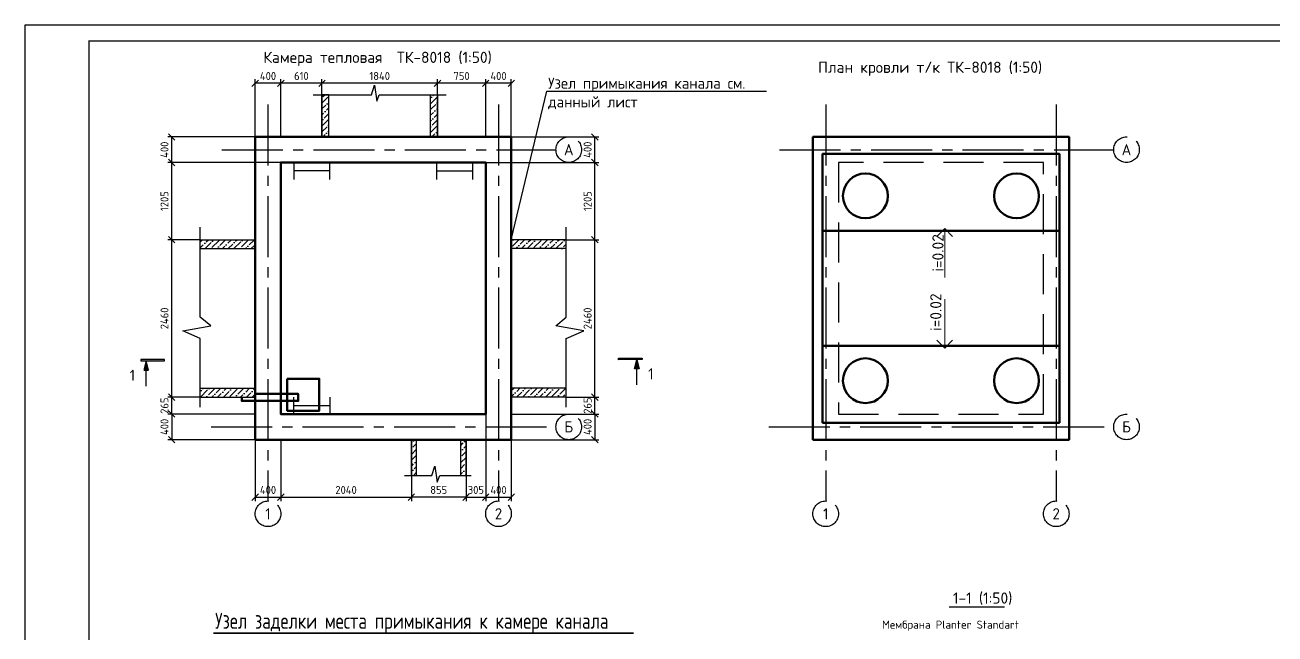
# Model space of a CAD drawing. Header units: millimetres. Extents: x 1601 to 15402, y -324 to 12625.
# Drawn here: x 7191.1 to 7581.5, y 3055.3 to 3245.6 of the extents above; entities that cross this region are included whole.
import ezdxf
from ezdxf import colors
from ezdxf.entities.mleader import LeaderData, LeaderLine
from ezdxf.math import Vec2, Vec3

# ---------------------------------------------------------------- set-up
doc = ezdxf.new("R2010")
doc.units = ezdxf.units.MM
doc.linetypes.add('HIDDEN', pattern=[0.375, 0.25, -0.125])
doc.linetypes.add('осевая2', pattern=[28.575, 19.05, -3.175, 3.175, -3.175])
for name, color, linetype, lineweight in [('Заголовки', 3, 'Continuous', 35), ('Осевая', 2, 'осевая2', 30), ('Основной', 1, 'Continuous', 60), ('Размер 3.5', 250, 'Continuous', 35), ('Размеры на чертеже', 250, 'Continuous', 25), ('Тонкие', 5, 'Continuous', 30)]:
    doc.layers.add(name, color=color, linetype=linetype, lineweight=lineweight)
doc.layers.add('Штриховка', color=7, linetype='Continuous')
doc.styles.add('-ISOCPEUR-', font='isocpeur.TTF')
doc.styles.add('GOST', font='GOST Common.ttf')
doc.styles.get("Standard").update_dxf_attribs({"font": 'GOST Common.ttf'})
doc.dimstyles.new('М 1 к 50', dxfattribs={"dimtxt": 2.5, "dimasz": 2, "dimexe": 1.25, "dimexo": 0, "dimgap": 1, "dimtad": 1, "dimdec": 0, "dimlfac": 50, "dimzin": 0, "dimdsep": 46, "dimtxsty": 'GOST', "dimblk": 'OBLIQUE', "dimcen": 0, "dimclrd": 256, "dimclre": 256, "dimclrt": 256, "dimazin": 2, "dimtfac": 1, "dimtdec": 0, "dimtmove": 0, "dimatfit": 3, "dimldrblk": 'NONE', "dimfxl": 1.25, "dimtolj": 1, "dimtzin": 0, "dimlwd": -1, "dimlwe": -1, "dimarcsym": 2})
pattern_1 = [(45, (366.9975, -175.3962), (0.6735192, 2.46957043), [3.175, -0.635, 0, -0.635])]

# ---------------------------------------------------------------- blocks, each defined once
blk = doc.blocks.new('направление')
at = {"layer": 'Размеры на чертеже'}
h = blk.add_hatch(color=256, dxfattribs=at)
h.dxf.hatch_style = 1
h.paths.add_polyline_path([(0, 0), (-3.75, 1.04), (-3.75, -1.03)])
blk.add_line((-10.5, 0), (-2.5, 0), dxfattribs=at)
blk.add_lwpolyline([(0, 0), (-3.75, 1.04), (-3.75, -1.03)], close=True, dxfattribs=at)
blk = doc.blocks.new('*U62')
at = {"layer": 'Штриховка', "true_color": 0x000000}
h = blk.add_hatch(color=18, dxfattribs=at)
h.dxf.hatch_style = 1
h.paths.add_polyline_path([(-4.31, 0.023), (-4.31, 0.002), (-3.978, 0.002), (-3.978, 0.023)])
h = blk.add_hatch(color=18, dxfattribs=at)
h.dxf.hatch_style = 1
h.paths.add_polyline_path([(2.355, 0.023), (2.355, 0.001), (2.686, 0.001), (2.686, 0.023)])
at = {"layer": 'Штриховка', "color": 18, "true_color": 0x000000}
for points in [[(-3.978, 0.002), (-3.978, 0.023), (-4.31, 0.023), (-4.31, 0.002)], [(2.355, 0.001), (2.355, 0.023), (2.686, 0.023), (2.686, 0.001)]]:
    blk.add_lwpolyline(points, close=True, dxfattribs=at)
at = {"layer": 'Размеры на чертеже', "yscale": 0.03333333333333333, "zscale": 0.03333333333333333}
for p, xscale, rotation in [((-4.236, 0), 0.03333333333333333, 89.99999999993935), ((2.612, 0), -0.03333333333333333, 270.0000000000607)]:
    blk.add_blockref('направление', p, dxfattribs=dict(at, xscale=xscale, rotation=rotation))
blk = doc.blocks.new('_Oblique')
at = {"color": 0, "linetype": 'ByBlock', "lineweight": -2}
blk.add_line((-0.5, -0.5), (0.5, 0.5), dxfattribs=at)
blk = doc.blocks.new('*D313')
at = {"transparency": 16777216}
for p, q in [((7262.98, 3124.03), (7235.65, 3124.03)), ((7236.9, 3124.03), (7236.9, 3116.03)), ((7262.98, 3116.03), (7235.65, 3116.03))]:
    blk.add_line(p, q, dxfattribs=at)
at = {"layer": 'Defpoints', "color": 0, "transparency": 16777216}
for p in [(7262.98, 3124.03), (7236.9, 3116.03), (7262.98, 3116.03)]:
    blk.add_point(p, dxfattribs=at)
at = {"transparency": 16777216, "xscale": 2, "yscale": 2, "zscale": 2}
for p, rotation in [((7236.9, 3124.03), 90), ((7236.9, 3116.03), 270)]:
    blk.add_blockref('_Oblique', p, dxfattribs=dict(at, rotation=rotation))
at = {"transparency": 16777216, "insert": (7234.65, 3120.03), "char_height": 2.5, "attachment_point": 5, "rotation": 90, "style": 'GOST'}
blk.add_mtext('\\A1;400', dxfattribs=at)
blk = doc.blocks.new('_None')
blk = doc.blocks.new('*D314')
at = {"transparency": 16777216}
for p, q in [((7245.82, 3129.32), (7235.65, 3129.32)), ((7236.9, 3124.03), (7236.9, 3129.32)), ((7262.98, 3124.03), (7235.65, 3124.03))]:
    blk.add_line(p, q, dxfattribs=at)
at = {"layer": 'Defpoints', "color": 0, "transparency": 16777216}
for p in [(7236.9, 3129.32), (7245.82, 3129.32), (7262.98, 3124.03)]:
    blk.add_point(p, dxfattribs=at)
at = {"transparency": 16777216, "xscale": 2, "yscale": 2, "zscale": 2}
for p, rotation in [((7236.9, 3129.32), 90), ((7236.9, 3124.03), 270)]:
    blk.add_blockref('_Oblique', p, dxfattribs=dict(at, rotation=rotation))
at = {"transparency": 16777216, "insert": (7234.65, 3126.67), "char_height": 2.5, "attachment_point": 5, "rotation": 90, "style": 'GOST'}
blk.add_mtext('\\A1;265', dxfattribs=at)
blk = doc.blocks.new('*D315')
at = {"transparency": 16777216}
for p, q in [((7245.82, 3178.52), (7235.65, 3178.52)), ((7236.9, 3129.32), (7236.9, 3178.52)), ((7245.82, 3129.32), (7235.65, 3129.32))]:
    blk.add_line(p, q, dxfattribs=at)
at = {"layer": 'Defpoints', "color": 0, "transparency": 16777216}
for p in [(7236.9, 3178.52), (7245.82, 3178.52), (7245.82, 3129.32)]:
    blk.add_point(p, dxfattribs=at)
at = {"transparency": 16777216, "xscale": 2, "yscale": 2, "zscale": 2}
for p, rotation in [((7236.9, 3178.52), 90), ((7236.9, 3129.32), 270)]:
    blk.add_blockref('_Oblique', p, dxfattribs=dict(at, rotation=rotation))
at = {"transparency": 16777216, "insert": (7234.65, 3153.92), "char_height": 2.5, "attachment_point": 5, "rotation": 90, "style": 'GOST'}
blk.add_mtext('\\A1;2460', dxfattribs=at)
blk = doc.blocks.new('*D316')
at = {"transparency": 16777216}
for p, q in [((7270.98, 3202.63), (7235.65, 3202.63)), ((7236.9, 3178.52), (7236.9, 3202.63)), ((7245.82, 3178.52), (7235.65, 3178.52))]:
    blk.add_line(p, q, dxfattribs=at)
at = {"layer": 'Defpoints', "color": 0, "transparency": 16777216}
for p in [(7236.9, 3202.63), (7270.98, 3202.63), (7245.82, 3178.52)]:
    blk.add_point(p, dxfattribs=at)
at = {"transparency": 16777216, "xscale": 2, "yscale": 2, "zscale": 2}
for p, rotation in [((7236.9, 3202.63), 90), ((7236.9, 3178.52), 270)]:
    blk.add_blockref('_Oblique', p, dxfattribs=dict(at, rotation=rotation))
at = {"transparency": 16777216, "insert": (7234.65, 3190.57), "char_height": 2.5, "attachment_point": 5, "rotation": 90, "style": 'GOST'}
blk.add_mtext('\\A1;1205', dxfattribs=at)
blk = doc.blocks.new('*D317')
at = {"transparency": 16777216}
for p, q in [((7262.98, 3210.63), (7235.65, 3210.63)), ((7236.9, 3202.63), (7236.9, 3210.63)), ((7262.98, 3202.63), (7235.65, 3202.63))]:
    blk.add_line(p, q, dxfattribs=at)
at = {"layer": 'Defpoints', "color": 0, "transparency": 16777216}
for p in [(7236.9, 3210.63), (7262.98, 3210.63), (7262.98, 3202.63)]:
    blk.add_point(p, dxfattribs=at)
at = {"transparency": 16777216, "xscale": 2, "yscale": 2, "zscale": 2}
for p, rotation in [((7236.9, 3210.63), 90), ((7236.9, 3202.63), 270)]:
    blk.add_blockref('_Oblique', p, dxfattribs=dict(at, rotation=rotation))
at = {"transparency": 16777216, "insert": (7234.65, 3206.63), "char_height": 2.5, "attachment_point": 5, "rotation": 90, "style": 'GOST'}
blk.add_mtext('\\A1;400', dxfattribs=at)
blk = doc.blocks.new('*D318')
at = {"transparency": 16777216}
for p, q in [((7342.98, 3124.03), (7370.31, 3124.03)), ((7369.06, 3124.03), (7369.06, 3116.03)), ((7342.98, 3116.03), (7370.31, 3116.03))]:
    blk.add_line(p, q, dxfattribs=at)
at = {"layer": 'Defpoints', "color": 0, "transparency": 16777216}
for p in [(7342.98, 3124.03), (7342.98, 3116.03), (7369.06, 3116.03)]:
    blk.add_point(p, dxfattribs=at)
at = {"transparency": 16777216, "xscale": 2, "yscale": 2, "zscale": 2}
for p, rotation in [((7369.06, 3124.03), 90), ((7369.06, 3116.03), 270)]:
    blk.add_blockref('_Oblique', p, dxfattribs=dict(at, rotation=rotation))
at = {"transparency": 16777216, "insert": (7366.81, 3120.03), "char_height": 2.5, "attachment_point": 5, "rotation": 90, "style": 'GOST'}
blk.add_mtext('\\A1;400', dxfattribs=at)
blk = doc.blocks.new('*D319')
at = {"transparency": 16777216}
for p, q in [((7360.14, 3129.32), (7370.31, 3129.32)), ((7369.06, 3124.03), (7369.06, 3129.32)), ((7342.98, 3124.03), (7370.31, 3124.03))]:
    blk.add_line(p, q, dxfattribs=at)
at = {"layer": 'Defpoints', "color": 0, "transparency": 16777216}
for p in [(7360.14, 3129.32), (7369.06, 3129.32), (7342.98, 3124.03)]:
    blk.add_point(p, dxfattribs=at)
at = {"transparency": 16777216, "xscale": 2, "yscale": 2, "zscale": 2}
for p, rotation in [((7369.06, 3129.32), 90), ((7369.06, 3124.03), 270)]:
    blk.add_blockref('_Oblique', p, dxfattribs=dict(at, rotation=rotation))
at = {"transparency": 16777216, "insert": (7366.81, 3126.67), "char_height": 2.5, "attachment_point": 5, "rotation": 90, "style": 'GOST'}
blk.add_mtext('\\A1;265', dxfattribs=at)
blk = doc.blocks.new('*D320')
at = {"transparency": 16777216}
for p, q in [((7360.14, 3178.52), (7370.31, 3178.52)), ((7369.06, 3129.32), (7369.06, 3178.52)), ((7360.14, 3129.32), (7370.31, 3129.32))]:
    blk.add_line(p, q, dxfattribs=at)
at = {"layer": 'Defpoints', "color": 0, "transparency": 16777216}
for p in [(7360.14, 3178.52), (7369.06, 3178.52), (7360.14, 3129.32)]:
    blk.add_point(p, dxfattribs=at)
at = {"transparency": 16777216, "xscale": 2, "yscale": 2, "zscale": 2}
for p, rotation in [((7369.06, 3178.52), 90), ((7369.06, 3129.32), 270)]:
    blk.add_blockref('_Oblique', p, dxfattribs=dict(at, rotation=rotation))
at = {"transparency": 16777216, "insert": (7366.81, 3153.92), "char_height": 2.5, "attachment_point": 5, "rotation": 90, "style": 'GOST'}
blk.add_mtext('\\A1;2460', dxfattribs=at)
blk = doc.blocks.new('*D321')
at = {"transparency": 16777216}
for p, q in [((7334.98, 3202.63), (7370.31, 3202.63)), ((7369.06, 3178.52), (7369.06, 3202.63)), ((7360.14, 3178.52), (7370.31, 3178.52))]:
    blk.add_line(p, q, dxfattribs=at)
at = {"layer": 'Defpoints', "color": 0, "transparency": 16777216}
for p in [(7334.98, 3202.63), (7369.06, 3202.63), (7360.14, 3178.52)]:
    blk.add_point(p, dxfattribs=at)
at = {"transparency": 16777216, "xscale": 2, "yscale": 2, "zscale": 2}
for p, rotation in [((7369.06, 3202.63), 90), ((7369.06, 3178.52), 270)]:
    blk.add_blockref('_Oblique', p, dxfattribs=dict(at, rotation=rotation))
at = {"transparency": 16777216, "insert": (7366.81, 3190.57), "char_height": 2.5, "attachment_point": 5, "rotation": 90, "style": 'GOST'}
blk.add_mtext('\\A1;1205', dxfattribs=at)
blk = doc.blocks.new('*D322')
at = {"transparency": 16777216}
for p, q in [((7342.98, 3210.63), (7370.31, 3210.63)), ((7369.06, 3202.63), (7369.06, 3210.63)), ((7342.98, 3202.63), (7370.31, 3202.63))]:
    blk.add_line(p, q, dxfattribs=at)
at = {"layer": 'Defpoints', "color": 0, "transparency": 16777216}
for p in [(7342.98, 3210.63), (7369.06, 3210.63), (7342.98, 3202.63)]:
    blk.add_point(p, dxfattribs=at)
at = {"transparency": 16777216, "xscale": 2, "yscale": 2, "zscale": 2}
for p, rotation in [((7369.06, 3210.63), 90), ((7369.06, 3202.63), 270)]:
    blk.add_blockref('_Oblique', p, dxfattribs=dict(at, rotation=rotation))
at = {"transparency": 16777216, "insert": (7366.81, 3206.63), "char_height": 2.5, "attachment_point": 5, "rotation": 90, "style": 'GOST'}
blk.add_mtext('\\A1;400', dxfattribs=at)
blk = doc.blocks.new('*D323')
at = {"transparency": 16777216}
for p, q in [((7262.98, 3116.03), (7262.98, 3096.83)), ((7270.98, 3116.03), (7270.98, 3096.83)), ((7262.98, 3098.08), (7270.98, 3098.08))]:
    blk.add_line(p, q, dxfattribs=at)
at = {"layer": 'Defpoints', "color": 0, "transparency": 16777216}
for p in [(7262.98, 3116.03), (7270.98, 3116.03), (7270.98, 3098.08)]:
    blk.add_point(p, dxfattribs=at)
at = {"transparency": 16777216, "xscale": 2, "yscale": 2, "zscale": 2, "rotation": 180}
blk.add_blockref('_Oblique', (7262.98, 3098.08), dxfattribs=at)
at = {"transparency": 16777216, "xscale": 2, "yscale": 2, "zscale": 2}
blk.add_blockref('_Oblique', (7270.98, 3098.08), dxfattribs=at)
at = {"transparency": 16777216, "insert": (7266.98, 3100.33), "char_height": 2.5, "attachment_point": 5, "style": 'GOST'}
blk.add_mtext('\\A1;400', dxfattribs=at)
blk = doc.blocks.new('*D324')
at = {"transparency": 16777216}
for p, q in [((7270.98, 3116.03), (7270.98, 3096.83)), ((7311.75, 3116.03), (7311.75, 3096.83)), ((7270.98, 3098.08), (7311.75, 3098.08))]:
    blk.add_line(p, q, dxfattribs=at)
at = {"layer": 'Defpoints', "color": 0, "transparency": 16777216}
for p in [(7270.98, 3116.03), (7311.75, 3116.03), (7311.75, 3098.08)]:
    blk.add_point(p, dxfattribs=at)
at = {"transparency": 16777216, "xscale": 2, "yscale": 2, "zscale": 2, "rotation": 180}
blk.add_blockref('_Oblique', (7270.98, 3098.08), dxfattribs=at)
at = {"transparency": 16777216, "xscale": 2, "yscale": 2, "zscale": 2}
blk.add_blockref('_Oblique', (7311.75, 3098.08), dxfattribs=at)
at = {"transparency": 16777216, "insert": (7291.36, 3100.33), "char_height": 2.5, "attachment_point": 5, "style": 'GOST'}
blk.add_mtext('\\A1;2040', dxfattribs=at)
blk = doc.blocks.new('*D325')
at = {"transparency": 16777216}
for p, q in [((7311.75, 3104.83), (7311.75, 3096.83)), ((7328.85, 3104.83), (7328.85, 3096.83)), ((7328.85, 3098.08), (7311.75, 3098.08))]:
    blk.add_line(p, q, dxfattribs=at)
at = {"layer": 'Defpoints', "color": 0, "transparency": 16777216}
for p in [(7311.75, 3104.83), (7328.85, 3104.83), (7311.75, 3098.08)]:
    blk.add_point(p, dxfattribs=at)
at = {"transparency": 16777216, "xscale": 2, "yscale": 2, "zscale": 2, "rotation": 180}
blk.add_blockref('_Oblique', (7311.75, 3098.08), dxfattribs=at)
at = {"transparency": 16777216, "xscale": 2, "yscale": 2, "zscale": 2}
blk.add_blockref('_Oblique', (7328.85, 3098.08), dxfattribs=at)
at = {"transparency": 16777216, "insert": (7320.3, 3100.33), "char_height": 2.5, "attachment_point": 5, "style": 'GOST'}
blk.add_mtext('\\A1;855', dxfattribs=at)
blk = doc.blocks.new('*D326')
at = {"transparency": 16777216}
for p, q in [((7334.98, 3124.03), (7334.98, 3096.83)), ((7328.85, 3116.03), (7328.85, 3096.83)), ((7328.85, 3098.08), (7334.98, 3098.08))]:
    blk.add_line(p, q, dxfattribs=at)
at = {"layer": 'Defpoints', "color": 0, "transparency": 16777216}
for p in [(7334.98, 3124.03), (7328.85, 3116.03), (7334.98, 3098.08)]:
    blk.add_point(p, dxfattribs=at)
at = {"transparency": 16777216, "xscale": 2, "yscale": 2, "zscale": 2, "rotation": 180}
blk.add_blockref('_Oblique', (7328.85, 3098.08), dxfattribs=at)
at = {"transparency": 16777216, "xscale": 2, "yscale": 2, "zscale": 2}
blk.add_blockref('_Oblique', (7334.98, 3098.08), dxfattribs=at)
at = {"transparency": 16777216, "insert": (7331.91, 3100.33), "char_height": 2.5, "attachment_point": 5, "style": 'GOST'}
blk.add_mtext('\\A1;305', dxfattribs=at)
blk = doc.blocks.new('*D327')
at = {"transparency": 16777216}
for p, q in [((7334.98, 3116.03), (7334.98, 3096.83)), ((7342.98, 3116.03), (7342.98, 3096.83)), ((7334.98, 3098.08), (7342.98, 3098.08))]:
    blk.add_line(p, q, dxfattribs=at)
at = {"layer": 'Defpoints', "color": 0, "transparency": 16777216}
for p in [(7334.98, 3116.03), (7342.98, 3116.03), (7342.98, 3098.08)]:
    blk.add_point(p, dxfattribs=at)
at = {"transparency": 16777216, "xscale": 2, "yscale": 2, "zscale": 2, "rotation": 180}
blk.add_blockref('_Oblique', (7334.98, 3098.08), dxfattribs=at)
at = {"transparency": 16777216, "xscale": 2, "yscale": 2, "zscale": 2}
blk.add_blockref('_Oblique', (7342.98, 3098.08), dxfattribs=at)
at = {"transparency": 16777216, "insert": (7338.98, 3100.33), "char_height": 2.5, "attachment_point": 5, "style": 'GOST'}
blk.add_mtext('\\A1;400', dxfattribs=at)
blk = doc.blocks.new('*D329')
at = {"transparency": 16777216}
for p, q in [((7334.98, 3210.63), (7334.98, 3228.65)), ((7342.98, 3227.4), (7334.98, 3227.4)), ((7342.98, 3210.63), (7342.98, 3228.65))]:
    blk.add_line(p, q, dxfattribs=at)
at = {"layer": 'Defpoints', "color": 0, "transparency": 16777216}
for p in [(7334.98, 3227.4), (7334.98, 3210.63), (7342.98, 3210.63)]:
    blk.add_point(p, dxfattribs=at)
at = {"transparency": 16777216, "xscale": 2, "yscale": 2, "zscale": 2, "rotation": 180}
blk.add_blockref('_Oblique', (7334.98, 3227.4), dxfattribs=at)
at = {"transparency": 16777216, "xscale": 2, "yscale": 2, "zscale": 2}
blk.add_blockref('_Oblique', (7342.98, 3227.4), dxfattribs=at)
at = {"transparency": 16777216, "insert": (7338.98, 3229.65), "char_height": 2.5, "attachment_point": 5, "style": 'GOST'}
blk.add_mtext('\\A1;400', dxfattribs=at)
blk = doc.blocks.new('*D330')
at = {"transparency": 16777216}
for p, q in [((7319.92, 3210.63), (7319.92, 3228.65)), ((7334.98, 3227.4), (7319.92, 3227.4)), ((7334.98, 3210.63), (7334.98, 3228.65))]:
    blk.add_line(p, q, dxfattribs=at)
at = {"layer": 'Defpoints', "color": 0, "transparency": 16777216}
for p in [(7319.92, 3227.4), (7319.92, 3210.63), (7334.98, 3210.63)]:
    blk.add_point(p, dxfattribs=at)
at = {"transparency": 16777216, "xscale": 2, "yscale": 2, "zscale": 2, "rotation": 180}
blk.add_blockref('_Oblique', (7319.92, 3227.4), dxfattribs=at)
at = {"transparency": 16777216, "xscale": 2, "yscale": 2, "zscale": 2}
blk.add_blockref('_Oblique', (7334.98, 3227.4), dxfattribs=at)
at = {"transparency": 16777216, "insert": (7327.45, 3229.65), "char_height": 2.5, "attachment_point": 5, "style": 'GOST'}
blk.add_mtext('\\A1;750', dxfattribs=at)
blk = doc.blocks.new('*D331')
at = {"transparency": 16777216}
for p, q in [((7283.83, 3210.63), (7283.83, 3228.65)), ((7319.92, 3227.4), (7283.83, 3227.4)), ((7319.92, 3210.63), (7319.92, 3228.65))]:
    blk.add_line(p, q, dxfattribs=at)
at = {"layer": 'Defpoints', "color": 0, "transparency": 16777216}
for p in [(7283.83, 3227.4), (7283.83, 3210.63), (7319.92, 3210.63)]:
    blk.add_point(p, dxfattribs=at)
at = {"transparency": 16777216, "xscale": 2, "yscale": 2, "zscale": 2, "rotation": 180}
blk.add_blockref('_Oblique', (7283.83, 3227.4), dxfattribs=at)
at = {"transparency": 16777216, "xscale": 2, "yscale": 2, "zscale": 2}
blk.add_blockref('_Oblique', (7319.92, 3227.4), dxfattribs=at)
at = {"transparency": 16777216, "insert": (7301.88, 3229.65), "char_height": 2.5, "attachment_point": 5, "style": 'GOST'}
blk.add_mtext('\\A1;1840', dxfattribs=at)
blk = doc.blocks.new('*D332')
at = {"transparency": 16777216}
for p, q in [((7270.98, 3210.63), (7270.98, 3228.65)), ((7283.83, 3227.4), (7270.98, 3227.4)), ((7283.83, 3210.63), (7283.83, 3228.65))]:
    blk.add_line(p, q, dxfattribs=at)
at = {"layer": 'Defpoints', "color": 0, "transparency": 16777216}
for p in [(7270.98, 3227.4), (7270.98, 3210.63), (7283.83, 3210.63)]:
    blk.add_point(p, dxfattribs=at)
at = {"transparency": 16777216, "xscale": 2, "yscale": 2, "zscale": 2, "rotation": 180}
blk.add_blockref('_Oblique', (7270.98, 3227.4), dxfattribs=at)
at = {"transparency": 16777216, "xscale": 2, "yscale": 2, "zscale": 2}
blk.add_blockref('_Oblique', (7283.83, 3227.4), dxfattribs=at)
at = {"transparency": 16777216, "insert": (7277.41, 3229.65), "char_height": 2.5, "attachment_point": 5, "style": 'GOST'}
blk.add_mtext('\\A1;610', dxfattribs=at)
blk = doc.blocks.new('*D333')
at = {"transparency": 16777216}
for p, q in [((7262.98, 3210.63), (7262.98, 3228.65)), ((7270.98, 3227.4), (7262.98, 3227.4)), ((7270.98, 3210.63), (7270.98, 3228.65))]:
    blk.add_line(p, q, dxfattribs=at)
at = {"layer": 'Defpoints', "color": 0, "transparency": 16777216}
for p in [(7262.98, 3227.4), (7262.98, 3210.63), (7270.98, 3210.63)]:
    blk.add_point(p, dxfattribs=at)
at = {"transparency": 16777216, "xscale": 2, "yscale": 2, "zscale": 2, "rotation": 180}
blk.add_blockref('_Oblique', (7262.98, 3227.4), dxfattribs=at)
at = {"transparency": 16777216, "xscale": 2, "yscale": 2, "zscale": 2}
blk.add_blockref('_Oblique', (7270.98, 3227.4), dxfattribs=at)
at = {"transparency": 16777216, "insert": (7266.98, 3229.65), "char_height": 2.5, "attachment_point": 5, "style": 'GOST'}
blk.add_mtext('\\A1;400', dxfattribs=at)

msp = doc.modelspace()

# ---------------------------------------------------------------- hatches: boundary and pattern name
at = {"layer": 'Штриховка'}
h = msp.add_hatch(dxfattribs=at)
h.set_pattern_fill('ANSI36', color=256, scale=0.4)
h.paths.add_polyline_path([(7285.9792, 3223.8079), (7283.8337, 3223.8079), (7283.8337, 3210.6324), (7285.9792, 3210.6324)])
h.paths.add_polyline_path([(7319.9247, 3223.8079), (7317.7792, 3223.8079), (7317.7792, 3210.6324), (7319.9247, 3210.6324)])
h = msp.add_hatch(dxfattribs=at)
h.set_pattern_fill('ANSI36', color=256, scale=0.4)
h.set_pattern_definition(pattern_1)
h.paths.add_polyline_path([(7262.9792, 3178.5175), (7245.8204, 3178.5175), (7245.8204, 3175.7175), (7262.9792, 3175.7175)])
h.paths.add_polyline_path([(7262.9792, 3132.1175), (7245.8204, 3132.1175), (7245.8204, 3129.3175), (7262.9792, 3129.3175)])
h = msp.add_hatch(dxfattribs=at)
h.set_pattern_fill('ANSI36', color=256, scale=0.4)
h.set_pattern_definition(pattern_1)
h.paths.add_polyline_path([(7342.9792, 3178.5175), (7360.1379, 3178.5175), (7360.1379, 3175.7175), (7342.9792, 3175.7175)])
h.paths.add_polyline_path([(7342.9792, 3132.1175), (7360.1379, 3132.1175), (7360.1379, 3129.3175), (7342.9792, 3129.3175)])
h = msp.add_hatch(dxfattribs=at)
h.set_pattern_fill('ANSI36', color=256, scale=0.4)
h.set_pattern_definition([(45, (58.4256, -224.7574), (0.6735192, 2.46957043), [3.175, -0.635, 0, -0.635])])
h.paths.add_polyline_path([(7311.75, 3104.8276), (7313.4078, 3104.8276), (7313.4078, 3116.0268), (7311.75, 3116.0268)])
h.paths.add_polyline_path([(7327.1893, 3104.8276), (7328.847, 3104.8276), (7328.847, 3116.0268), (7327.1893, 3116.0268)])

# ---------------------------------------------------------------- linework, layer by layer
msp.add_lwpolyline([(7191.0803, 3245.5891), (7785.0803, 3245.5891), (7785.0803, 2825.5891), (7191.0803, 2825.5891)], close=True)
at = {"const_width": 0.5}
msp.add_lwpolyline([(7211.0803, 3240.5891), (7780.0803, 3240.5891), (7780.0803, 2830.5891), (7211.0803, 2830.5891)], close=True, dxfattribs=at)
at = {"layer": 'Заголовки', "color": 18, "true_color": 0x000000}
msp.add_line((7249.9487, 3055.6092), (7381.1025, 3055.6092), dxfattribs=at)
at = {"layer": 'Осевая'}
for p, q in [((7266.9791, 3220.6981), (7266.9782, 3096.8782)), ((7338.9792, 3220.6981), (7338.9802, 3096.8782)), ((7441.1818, 3220.6981), (7441.1809, 3096.8782)), ((7513.1819, 3220.6981), (7513.1828, 3096.8782)), ((7252.5805, 3206.6319), (7356.9308, 3206.6316)), ((7426.7832, 3206.6319), (7531.1335, 3206.6316)), ((7249.2081, 3120.0273), (7356.9308, 3120.0276)), ((7423.4108, 3120.0273), (7531.1335, 3120.0276))]:
    msp.add_line(p, q, dxfattribs=at)
for centre in [(7360.9182, 3206.6319), (7535.1209, 3206.6319), (7360.9182, 3120.0273), (7535.1209, 3120.0273), (7266.9782, 3092.8779), (7338.9802, 3092.8779), (7441.1808, 3092.8779), (7513.1828, 3092.8779)]:
    msp.add_circle(centre, 4.0002, dxfattribs=at)
at = {"layer": 'Основной'}
for points in [[(7262.9792, 3116.0268), (7262.9792, 3210.6324), (7342.9792, 3210.6324), (7342.9792, 3116.0268)], [(7437.1818, 3116.0268), (7437.1818, 3210.6324), (7517.1818, 3210.6324), (7517.1818, 3116.0268)], [(7334.9792, 3124.0268), (7334.9792, 3202.6324), (7270.9792, 3202.6324), (7270.9792, 3124.0268)], [(7440.1818, 3181.3296), (7440.1818, 3205.3296), (7514.1818, 3205.3296), (7514.1818, 3181.3296)], [(7440.1818, 3181.3296), (7440.1818, 3145.3296), (7514.1818, 3145.3296), (7514.1818, 3181.3296)], [(7440.1818, 3121.3296), (7440.1818, 3145.3296), (7514.1818, 3145.3296), (7514.1818, 3121.3296)], [(7272.9958, 3135.0528), (7272.9958, 3125.0528), (7282.9958, 3125.0528), (7282.9958, 3135.0528)]]:
    msp.add_lwpolyline(points, close=True, dxfattribs=at)
msp.add_lwpolyline([(7258.7651, 3129.3175), (7258.7651, 3128.1468), (7276.4463, 3128.1468), (7276.4463, 3130.3068), (7262.9792, 3130.3068)], dxfattribs=at)
for centre in [(7453.575, 3192.2012), (7500.7887, 3192.2012), (7453.575, 3134.458), (7500.7887, 3134.458)]:
    msp.add_circle(centre, 7, dxfattribs=at)
at = {"layer": 'Тонкие'}
for p, q in [((7275.0883, 3202.3555), (7275.0883, 3197.3555)), ((7286.2883, 3197.3555), (7286.2883, 3202.3555)), ((7319.67, 3197.3555), (7319.67, 3202.3555)), ((7330.87, 3202.3555), (7330.87, 3197.3555)), ((7286.2883, 3200.0704), (7275.0883, 3200.0704)), ((7319.67, 3200.0704), (7330.87, 3200.0704)), ((7275.0883, 3124.3036), (7275.0883, 3129.3036)), ((7286.2883, 3129.3036), (7286.2883, 3124.3036)), ((7286.2883, 3126.5888), (7275.0883, 3126.5888))]:
    msp.add_line(p, q, dxfattribs=at)
at = {"layer": 'Тонкие', "linetype": 'Continuous'}
for p, q in [((7245.8204, 3154.3525), (7245.8204, 3182.3997)), ((7360.1379, 3154.3525), (7360.1379, 3182.3997)), ((7245.8204, 3178.5175), (7262.9792, 3178.5175)), ((7360.1379, 3178.5175), (7342.9792, 3178.5175)), ((7245.8204, 3175.7175), (7262.9792, 3175.7175)), ((7360.1379, 3175.7175), (7342.9792, 3175.7175)), ((7240.3615, 3150.0885), (7249.079, 3151.6334)), ((7249.079, 3151.6334), (7245.8204, 3154.3525)), ((7356.8793, 3151.6334), (7360.1379, 3154.3525)), ((7365.5968, 3150.0885), (7356.8793, 3151.6334)), ((7245.8204, 3147.6161), (7240.3615, 3150.0885)), ((7245.8204, 3126.1701), (7245.8204, 3147.6161)), ((7360.1379, 3147.6161), (7365.5968, 3150.0885)), ((7360.1379, 3126.1701), (7360.1379, 3147.6161)), ((7245.8204, 3132.1175), (7262.9792, 3132.1175)), ((7360.1379, 3132.1175), (7342.9792, 3132.1175)), ((7245.8204, 3129.3175), (7262.9792, 3129.3175)), ((7360.1379, 3129.3175), (7342.9792, 3129.3175)), ((7311.75, 3104.8276), (7311.75, 3116.0268)), ((7313.4078, 3104.8275), (7313.4078, 3116.0268)), ((7327.1893, 3104.8275), (7327.1893, 3116.0268)), ((7328.847, 3104.8276), (7328.847, 3116.0268))]:
    msp.add_line(p, q, dxfattribs=at)
at = {"layer": 'Тонкие', "color": 7, "lineweight": 20}
for p, q in [((7478.3503, 3182.0357), (7475.8755, 3179.5609)), ((7478.3503, 3182.0357), (7478.3503, 3166.715)), ((7478.3503, 3182.0357), (7480.8252, 3179.5609)), ((7478.3503, 3144.6234), (7478.3503, 3159.9442)), ((7478.3503, 3144.6234), (7475.8755, 3147.0983)), ((7478.3503, 3144.6234), (7480.8252, 3147.0983))]:
    msp.add_line(p, q, dxfattribs=at)
at = {"layer": 'Тонкие', "linetype": 'Continuous'}
for points in [[(7281.1347, 3223.8079), (7299.3519, 3223.8079), (7300.2052, 3226.7854), (7301.0049, 3221.7761), (7301.7516, 3223.8079), (7322.6116, 3223.8079)], [(7309.6166, 3104.8276), (7318.2021, 3104.8276), (7319.0554, 3107.8051), (7319.8551, 3102.7958), (7320.6018, 3104.8276), (7330.4138, 3104.8276)]]:
    msp.add_lwpolyline(points, dxfattribs=at)
for points in [[(7285.9792, 3223.8079), (7283.8337, 3223.8079), (7283.8337, 3210.6324), (7285.9792, 3210.6324)], [(7317.7792, 3223.8079), (7319.9247, 3223.8079), (7319.9247, 3210.6324), (7317.7792, 3210.6324)]]:
    msp.add_lwpolyline(points, close=True, dxfattribs=at)
at = {"layer": 'Тонкие', "linetype": 'HIDDEN', "ltscale": 50}
msp.add_lwpolyline([(7509.1818, 3124.0268), (7509.1818, 3202.6324), (7445.1818, 3202.6324), (7445.1818, 3124.0268)], close=True, dxfattribs=at)

# ---------------------------------------------------------------- texts
at = {"style": '-ISOCPEUR-'}
msp.add_text('Мембрана Planter Standart ', height=2.5, dxfattribs=at).set_placement((7458.7849, 3056.9945))
at = {"layer": 'Заголовки', "color": 18, "true_color": 0x000000, "width": 0.8}
msp.add_text('Узел заделки места примыкания к камере канала ', height=5, dxfattribs=at).set_placement((7250.4743, 3056.952))
at = {"layer": 'Основной', "char_height": 3.5, "attachment_point": 5}
for s, insert, rotation in [('А', (7360.9182, 3206.6319), 359.991659), ('А', (7535.1209, 3206.6319), 359.991659), ('Б', (7360.9182, 3120.0273), 0.008341), ('Б', (7535.1209, 3120.0273), 0.008341)]:
    msp.add_mtext_dynamic_manual_height_columns(s, width=5.739849, gutter_width=12.5, heights=[0], dxfattribs=dict(at, insert=insert, rotation=rotation))
for s, insert in [('1', (7266.9782, 3092.8779)), ('2', (7338.9802, 3092.8779)), ('1', (7441.1808, 3092.8779)), ('2', (7513.1828, 3092.8779))]:
    msp.add_mtext_dynamic_manual_height_columns(s, width=5.739849, gutter_width=12.5, heights=[0], dxfattribs=dict(at, insert=insert))
at = {"layer": 'Размер 3.5', "char_height": 3.5, "attachment_point": 1, "style": '-ISOCPEUR-'}
for s, width, insert in [('\\pi2.23557;{\\C7;Камера тепловая  ТК-8018 (1:50)}', 76.571142, (7263.2926, 3237.2332)), ('\\pi30.00884;{\\C7;План кровли т/к ТК-8018 (1:50)}', 128.617672, (7408.7885, 3234.135))]:
    msp.add_mtext_dynamic_manual_height_columns(s, width=width, gutter_width=12.5, heights=[0], dxfattribs=dict(at, insert=insert))
at = {"layer": 'Размер 3.5', "char_height": 3.5, "attachment_point": 3, "rotation": 90, "style": '-ISOCPEUR-'}
for insert in [(7474.4922, 3180.2557), (7473.8299, 3161.7359)]:
    msp.add_mtext_dynamic_manual_height_columns('{\\C0;i=0.02}', width=14.925819, gutter_width=12.5, heights=[7.7324], dxfattribs=dict(at, insert=insert))

# ---------------------------------------------------------------- dimensions: what is measured, and where the dimension line sits
for base, p1, p2, picture, middle in [((7262.9792, 3227.4044), (7270.9792, 3210.6324), (7262.9792, 3210.6324), '*D333', (7266.9792, 3229.6544)), ((7334.9792, 3227.4044), (7342.9792, 3210.6324), (7334.9792, 3210.6324), '*D329', (7338.9792, 3229.6544)), ((7270.9792, 3098.0765), (7262.9792, 3116.0268), (7270.9792, 3116.0268), '*D323', (7266.9792, 3100.3265)), ((7342.9792, 3098.0765), (7334.9792, 3116.0268), (7342.9792, 3116.0268), '*D327', (7338.9792, 3100.3265)), ((7311.75, 3098.0765), (7328.847, 3104.8276), (7311.75, 3104.8276), '*D325', (7320.2985, 3100.3265))]:
    dim = msp.add_linear_dim(base=base, p1=p1, p2=p2, dimstyle='М 1 к 50')
    dim.commit()
    dim.dimension.update_dxf_attribs({"geometry": picture, "text_midpoint": middle})
for base, p1, p2, text, picture, middle in [((7270.9792, 3227.4044), (7283.8337, 3210.6324), (7270.9792, 3210.6324), '610', '*D332', (7277.4064, 3229.6544)), ((7283.8337, 3227.4044), (7319.9247, 3210.6324), (7283.8337, 3210.6324), '1840', '*D331', (7301.8792, 3229.6544)), ((7319.9247, 3227.4044), (7334.9792, 3210.6324), (7319.9247, 3210.6324), '750', '*D330', (7327.4519, 3229.6544)), ((7311.75, 3098.0765), (7270.9792, 3116.0268), (7311.75, 3116.0268), '2040', '*D324', (7291.3646, 3100.3265))]:
    dim = msp.add_linear_dim(base=base, p1=p1, p2=p2, text=text, dimstyle='М 1 к 50')
    dim.commit()
    dim.dimension.update_dxf_attribs({"geometry": picture, "text_midpoint": middle})
for base, p1, p2, picture, middle in [((7236.9001, 3210.6324), (7262.9792, 3202.6324), (7262.9792, 3210.6324), '*D317', (7234.6501, 3206.6324)), ((7369.0582, 3210.6324), (7342.9792, 3202.6324), (7342.9792, 3210.6324), '*D322', (7366.8082, 3206.6324)), ((7236.9001, 3178.5175), (7245.8204, 3129.3175), (7245.8204, 3178.5175), '*D315', (7234.6501, 3153.9175)), ((7369.0582, 3178.5175), (7360.1379, 3129.3175), (7360.1379, 3178.5175), '*D320', (7366.8082, 3153.9175)), ((7236.9001, 3116.0268), (7262.9792, 3124.0268), (7262.9792, 3116.0268), '*D313', (7234.6501, 3120.0268)), ((7369.0582, 3116.0268), (7342.9792, 3124.0268), (7342.9792, 3116.0268), '*D318', (7366.8082, 3120.0268))]:
    dim = msp.add_linear_dim(base=base, p1=p1, p2=p2, angle=90, dimstyle='М 1 к 50')
    dim.commit()
    dim.dimension.update_dxf_attribs({"geometry": picture, "text_midpoint": middle})
for base, p1, p2, picture, middle in [((7236.9001, 3202.6324), (7245.8204, 3178.5175), (7270.9792, 3202.6324), '*D316', (7234.6501, 3190.5749)), ((7369.0582, 3202.6324), (7360.1379, 3178.5175), (7334.9792, 3202.6324), '*D321', (7366.8082, 3190.5749))]:
    dim = msp.add_linear_dim(base=base, p1=p1, p2=p2, angle=90, text='1205', dimstyle='М 1 к 50')
    dim.commit()
    dim.dimension.update_dxf_attribs({"geometry": picture, "text_midpoint": middle})
for base, p1, p2, picture, middle in [((7236.9001, 3129.3175), (7262.9792, 3124.0268), (7245.8204, 3129.3175), '*D314', (7236.9001, 3126.6721)), ((7369.0582, 3129.3175), (7342.9792, 3124.0268), (7360.1379, 3129.3175), '*D319', (7369.0582, 3126.6721))]:
    dim = msp.add_linear_dim(base=base, p1=p1, p2=p2, angle=90, dimstyle='М 1 к 50')
    dim.commit()
    dim.dimension.update_dxf_attribs({"geometry": picture, "text_midpoint": middle, "dimtype": 160})
dim = msp.add_linear_dim(base=(7334.9792, 3098.0765), p1=(7328.847, 3116.0268), p2=(7334.9792, 3124.0268), text='305', dimstyle='М 1 к 50')
dim.commit()
dim.dimension.update_dxf_attribs({"geometry": '*D326', "text_midpoint": (7331.9131, 3098.0765), "dimtype": 160})

# ---------------------------------------------------------------- leaders
at = {"layer": 'Размер 3.5', "color": 18}
ml = msp.add_multileader_mtext('Standard', dxfattribs=at)
ml.set_content('Узел примыкания канала см.\\Pданный лист', color=18, style='GOST')
ml.set_leader_properties()
ml.set_arrow_properties(name='NONE')
ml.build(insert=Vec2(0, 0))
ml.multileader.update_dxf_attribs({"text_left_attachment_type": 6, "text_right_attachment_type": 6, "dogleg_length": 0.36, "arrow_head_size": 0.18})
ctx = ml.context
ctx.base_point, ctx.char_height, ctx.arrow_head_size, ctx.landing_gap_size, ctx.plane_origin = Vec3(7354.3818, 3224.9576), 3.5, 0.18, 0.09, Vec3(7436.3572, 3177.8025)
ctx.left_attachment, ctx.right_attachment = 6, 6
notes = []
notes.append((ctx, [(0, (1, 1, 0), (7354.0218, 3224.9576), (1, 0), 0.36, [(2, [(7342.9792, 3178.5175)], 0, [])])]))
ctx.mtext.insert, ctx.mtext.flow_direction = Vec3(7354.4718, 3229.1576), 5
for ctx, leaders in notes:
    for number, flags, end, landing, length, lines in leaders:
        leader = LeaderData()
        leader.index, (leader.has_last_leader_line, leader.has_dogleg_vector, leader.attachment_direction) = number, flags
        leader.last_leader_point, leader.dogleg_vector, leader.dogleg_length = Vec3(end), Vec3(landing), length
        for number, points, colour, breaks in lines:
            line = LeaderLine()
            line.index, line.vertices, line.color, line.breaks = number, Vec3.list(points), colors.encode_raw_color(colour), breaks
            leader.lines.append(line)
        ctx.leaders.append(leader)

# ---------------------------------------------------------------- next in the draw order: texts
at = {"layer": 'Основной', "char_height": 3.5, "bg_fill": 3, "box_fill_scale": 1.5, "bg_fill_color": 256, "bg_fill_transparency": 0}
for s, width, gutter_width, insert, attachment_point, style in [('{\\C256;\\c0;1}', 2.554097, 1, (7385.7277, 3138.3251), 1, 'GOST'), ('{\\C0;1-1 (1:50)}', 22.349355, 5, (7499.4766, 3068.3006), 3, '-ISOCPEUR-')]:
    msp.add_mtext_dynamic_manual_height_columns(s, width=width, gutter_width=gutter_width, heights=[0], dxfattribs=dict(at, insert=insert, attachment_point=attachment_point, style=style))

# ---------------------------------------------------------------- next in the draw order: linework, layer by layer
msp.add_lwpolyline([(7497.0405, 3063.6563), (7479.739, 3063.6563)])

# ---------------------------------------------------------------- next in the draw order: block references
at = {"layer": 'Размеры на чертеже', "xscale": 22.37934226584122, "yscale": 22.37934226584122, "zscale": 22.37934226584122, "rotation": 0.1616573459311101}
msp.add_blockref('*U62', (7323.7222, 3140.848), dxfattribs=at)

# ---------------------------------------------------------------- next in the draw order: texts
at = {"layer": 'Основной', "insert": (7223.7904, 3137.891), "char_height": 3.5, "attachment_point": 1, "style": 'GOST', "bg_fill": 3, "box_fill_scale": 1.5, "bg_fill_color": 256, "bg_fill_transparency": 0}
msp.add_mtext_dynamic_manual_height_columns('{\\C256;\\c0;1}', width=2.554097, gutter_width=1, heights=[0], dxfattribs=at)

doc.saveas('drawing.dxf')
